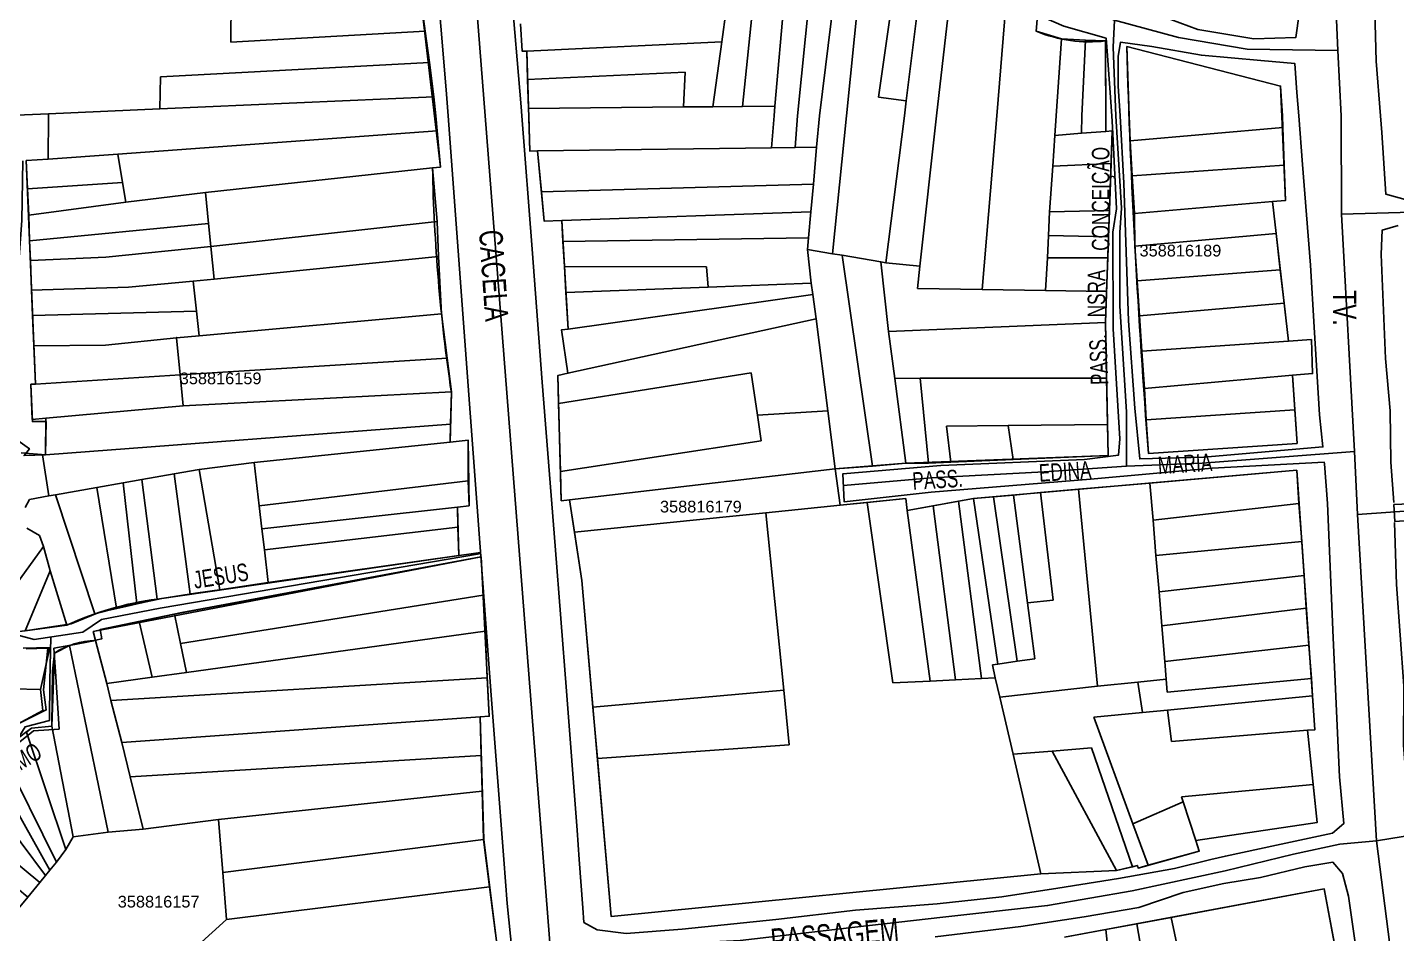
# Model space of a CAD drawing. Extents: x 201512 to 203323, y 4836571 to 4838029.
# Drawn here: x 202609.8 to 202843.9, y 4837454.1 to 4837609 of the extents above; entities that cross this region are included whole.
import ezdxf

# ---------------------------------------------------------------- set-up
doc = ezdxf.new("R2010")
doc.units = 0
doc.header["$LTSCALE"] = 1.5
doc.header["$MEASUREMENT"] = 0
for name, color, linetype in [('CD-MALHA-LOTES', 40, 'CONTINUOUS'), ('CD_TXT_QUADRA', 7, 'CONTINUOUS'), ('RU-QUADRAS', 6, 'CONTINUOUS'), ('SV-EIXO-RUA-N-PAV', 6, 'CONTINUOUS'), ('SV-EIXO-RUA-PAV', 20, 'CONTINUOUS'), ('SV-PONTE-BUEIRO', 249, 'CONTINUOUS'), ('SV-RUA-NAO-PAV-S-GUIA-C-GUIA', 7, 'CONTINUOUS'), ('SV-RUA-PAVIM-S-GUIA-C-GUIA', 7, 'CONTINUOUS'), ('SV-TXT-RUA-N-PAV-S-GUIA-C-GUIA', 7, 'CONTINUOUS'), ('SV-TXT-RUA-PAV-S-GUIA-C-GUIA', 7, 'CONTINUOUS')]:
    doc.layers.add(name, color=color, linetype=linetype)
doc.styles.add('3588-16-2D_TXT$0$ARIAL', font='arial.ttf')
doc.styles.add('ARIAL', font='arial.ttf')
doc.styles.add('MONOTXT', font='arial.ttf', dxfattribs={"height": 0.2})

msp = doc.modelspace()

# ---------------------------------------------------------------- linework, layer by layer
at = {"layer": 'CD-MALHA-LOTES', "linetype": 'Continuous'}
for p, q in [((202732.04, 4837595.53), (202735.93, 4837633.47)), ((202740.52, 4837629.59), (202737.58, 4837595.57)), ((202744.91, 4837627.91), (202741.42, 4837593.92)), ((202749.12, 4837625.98), (202745.18, 4837593.92)), ((202752.76, 4837622.95), (202749.79, 4837593.92)), ((202758.64, 4837620.63), (202755.28, 4837597.11)), ((202760.03, 4837596.47), (202762.84, 4837618.88)), ((202767.8, 4837616.69), (202765.22, 4837593.92)), ((202676.89, 4837615.03), (202677.76, 4837608.42)), ((202644.57, 4837606.49), (202644.61, 4837613.85)), ((202729.25, 4837612.05), (202728.52, 4837606.58)), ((202777.04, 4837612.8), (202775.52, 4837593.92)), ((202694.36, 4837604.95), (202694.09, 4837609.66)), ((202782.27, 4837608.37), (202782.44, 4837610.37)), ((202677.76, 4837608.42), (202644.57, 4837606.49)), ((202678.5, 4837603.03), (202677.76, 4837608.42)), ((202786.57, 4837607.06), (202782.27, 4837608.37)), ((202695.15, 4837604.99), (202694.36, 4837604.95)), ((202728.52, 4837606.58), (202695.15, 4837604.99)), ((202695.25, 4837600.14), (202695.15, 4837604.99)), ((202728.52, 4837606.58), (202726.97, 4837595.48)), ((202786.57, 4837607.06), (202785.68, 4837593.92)), ((202790.7, 4837606.85), (202786.57, 4837607.06)), ((202790.7, 4837606.85), (202790.07, 4837593.92)), ((202794.12, 4837606.73), (202790.7, 4837606.85)), ((202794.18, 4837593.92), (202794.12, 4837606.73)), ((202824.03, 4837599), (202797.74, 4837605.79)), ((202797.74, 4837605.79), (202798.14, 4837593.92)), ((202632.52, 4837600.59), (202678.5, 4837603.03)), ((202678.5, 4837603.03), (202679.27, 4837597.19)), ((202632.41, 4837595.1), (202632.52, 4837600.59)), ((202722.21, 4837601.41), (202695.25, 4837600.14)), ((202721.95, 4837595.44), (202722.21, 4837601.41)), ((202695.47, 4837595.2), (202695.25, 4837600.14)), ((202824.34, 4837593.92), (202824.03, 4837599)), ((202679.27, 4837597.19), (202632.41, 4837595.1)), ((202679.27, 4837597.19), (202679.6, 4837593.92)), ((202732.04, 4837595.53), (202726.97, 4837595.48)), ((202737.58, 4837595.57), (202732.04, 4837595.53)), ((202737.58, 4837595.57), (202737.44, 4837593.92)), ((202755.28, 4837597.11), (202760.03, 4837596.47)), ((202760.03, 4837596.47), (202759.71, 4837593.92)), ((202607.88, 4837594.06), (202613.37, 4837594.29)), ((202613.37, 4837593.91), (202613.31, 4837586.53)), ((202613.37, 4837594.29), (202632.41, 4837595.1)), ((202613.37, 4837593.91), (202613.37, 4837594.29)), ((202679.81, 4837591.36), (202679.6, 4837593.92)), ((202721.95, 4837595.44), (202695.47, 4837595.2)), ((202695.47, 4837595.2), (202695.49, 4837593.92)), ((202695.49, 4837593.92), (202695.67, 4837587.9)), ((202726.97, 4837595.48), (202721.95, 4837595.44)), ((202736.99, 4837588.47), (202737.44, 4837593.92)), ((202741.03, 4837588.53), (202741.42, 4837593.92)), ((202744.7, 4837588.59), (202745.18, 4837593.92)), ((202747.43, 4837570.35), (202749.79, 4837593.92)), ((202756.55, 4837568.81), (202759.71, 4837593.92)), ((202762.35, 4837568.21), (202765.22, 4837593.92)), ((202773, 4837564.26), (202775.52, 4837593.92)), ((202785.46, 4837590.58), (202785.68, 4837593.92)), ((202790.07, 4837593.92), (202789.97, 4837590.94)), ((202794.18, 4837593.92), (202794.15, 4837591.27)), ((202798.33, 4837589.63), (202798.14, 4837593.92)), ((202824.34, 4837593.92), (202824.4, 4837591.94)), ((202679.81, 4837591.36), (202625.25, 4837587.39)), ((202680.37, 4837585.17), (202679.81, 4837591.36)), ((202789.97, 4837590.94), (202785.46, 4837590.58)), ((202794.15, 4837591.27), (202789.97, 4837590.94)), ((202795.24, 4837591.36), (202794.15, 4837591.27)), ((202795.04, 4837585.75), (202795.24, 4837591.36)), ((202824.4, 4837591.94), (202798.33, 4837589.63)), ((202824.66, 4837585.47), (202824.4, 4837591.94)), ((202741.03, 4837588.53), (202736.99, 4837588.47)), ((202744.7, 4837588.59), (202741.03, 4837588.53)), ((202744.15, 4837582.25), (202744.7, 4837588.59)), ((202785.46, 4837590.58), (202785.09, 4837585.34)), ((202798.33, 4837589.63), (202798.67, 4837583.66)), ((202613.31, 4837586.53), (202609.58, 4837586.26)), ((202609.58, 4837586.26), (202609.78, 4837581.42)), ((202625.25, 4837587.39), (202613.31, 4837586.53)), ((202626.04, 4837582.51), (202625.25, 4837587.39)), ((202695.67, 4837587.9), (202696.99, 4837587.92)), ((202736.99, 4837588.47), (202696.99, 4837587.92)), ((202696.99, 4837587.92), (202697.66, 4837580.94)), ((202640.2, 4837580.79), (202679.03, 4837585.03)), ((202679.03, 4837585.03), (202680.37, 4837585.17)), ((202679.03, 4837585.03), (202679.8, 4837575.85)), ((202785.09, 4837585.34), (202784.55, 4837577.52)), ((202795.04, 4837585.75), (202785.09, 4837585.34)), ((202794.8, 4837577.76), (202795.04, 4837585.75)), ((202798.67, 4837583.66), (202824.66, 4837585.47)), ((202824.85, 4837579.44), (202824.66, 4837585.47)), ((202609.78, 4837581.42), (202626.04, 4837582.51)), ((202626.58, 4837579.18), (202626.04, 4837582.51)), ((202697.66, 4837580.94), (202744.15, 4837582.25)), ((202743.71, 4837577.49), (202744.15, 4837582.25)), ((202798.67, 4837583.66), (202799.06, 4837577.23)), ((202609.78, 4837581.42), (202609.98, 4837576.96)), ((202609.98, 4837576.96), (202626.58, 4837579.18)), ((202640.2, 4837580.79), (202626.58, 4837579.18)), ((202640.73, 4837575.52), (202640.2, 4837580.79)), ((202697.66, 4837580.94), (202698.11, 4837575.92)), ((202799.06, 4837577.23), (202822.64, 4837579.26)), ((202822.64, 4837579.26), (202824.85, 4837579.44)), ((202823.28, 4837573.81), (202822.64, 4837579.26)), ((202609.98, 4837576.96), (202610.14, 4837572.58)), ((202743.71, 4837577.49), (202701.14, 4837576.02)), ((202743.3, 4837573.07), (202743.71, 4837577.49)), ((202784.55, 4837577.52), (202784.34, 4837573.44)), ((202794.8, 4837577.76), (202784.55, 4837577.52)), ((202794.6, 4837573.23), (202794.8, 4837577.76)), ((202799.06, 4837577.23), (202799.13, 4837571.66)), ((202610.14, 4837572.58), (202640.73, 4837575.52)), ((202641.12, 4837571.59), (202640.73, 4837575.52)), ((202679.8, 4837575.85), (202641.12, 4837571.59)), ((202680.07, 4837569.88), (202679.8, 4837575.85)), ((202698.11, 4837575.92), (202701.14, 4837576.02)), ((202701.14, 4837576.02), (202701.34, 4837572.44)), ((202610.14, 4837572.58), (202610.28, 4837569.21)), ((202701.34, 4837572.44), (202743.3, 4837573.07)), ((202701.34, 4837572.44), (202701.58, 4837568.19)), ((202743.12, 4837571.08), (202743.3, 4837573.07)), ((202784.34, 4837573.44), (202784.16, 4837569.64)), ((202794.6, 4837573.23), (202784.34, 4837573.44)), ((202794.49, 4837569.64), (202794.6, 4837573.23)), ((202799.13, 4837571.66), (202823.28, 4837573.81)), ((202823.99, 4837567.61), (202823.28, 4837573.81)), ((202610.28, 4837569.21), (202623.19, 4837569.76)), ((202623.19, 4837569.76), (202641.12, 4837571.59)), ((202641.7, 4837566.01), (202641.12, 4837571.59)), ((202680.07, 4837569.88), (202641.7, 4837566.01)), ((202680.56, 4837560.1), (202680.07, 4837569.88)), ((202747.43, 4837570.35), (202743.12, 4837571.08)), ((202743.77, 4837565.34), (202743.12, 4837571.08)), ((202749.05, 4837570.08), (202747.43, 4837570.35)), ((202754.28, 4837534.01), (202749.05, 4837570.08)), ((202749.05, 4837570.08), (202755.7, 4837568.96)), ((202799.13, 4837571.66), (202799.5, 4837565.71)), ((202610.28, 4837569.21), (202610.49, 4837564.12)), ((202701.58, 4837568.19), (202725.87, 4837568.13)), ((202701.58, 4837568.19), (202701.85, 4837563.73)), ((202725.87, 4837568.13), (202726.17, 4837564.66)), ((202756.55, 4837568.81), (202755.7, 4837568.96)), ((202755.7, 4837568.96), (202756.98, 4837557.07)), ((202762.35, 4837568.21), (202756.55, 4837568.81)), ((202761.93, 4837564.39), (202762.35, 4837568.21)), ((202784.16, 4837569.64), (202783.86, 4837564.07)), ((202794.49, 4837569.64), (202784.16, 4837569.64)), ((202794.28, 4837563.88), (202794.49, 4837569.64)), ((202799.5, 4837565.71), (202823.99, 4837567.61)), ((202824.66, 4837561.9), (202823.99, 4837567.61)), ((202627.06, 4837564.64), (202638.1, 4837565.66)), ((202638.1, 4837565.66), (202641.7, 4837566.01)), ((202638.7, 4837560.55), (202638.1, 4837565.66)), ((202726.17, 4837564.66), (202743.77, 4837565.34)), ((202744.05, 4837563.4), (202743.77, 4837565.34)), ((202799.5, 4837565.71), (202799.92, 4837559.76)), ((202610.49, 4837564.12), (202627.06, 4837564.64)), ((202610.49, 4837564.12), (202610.66, 4837559.78)), ((202701.85, 4837563.73), (202726.17, 4837564.66)), ((202701.85, 4837563.73), (202702.23, 4837557.48)), ((202702.23, 4837557.48), (202744.05, 4837563.4)), ((202744.05, 4837563.4), (202744.62, 4837559.21)), ((202773, 4837564.26), (202761.93, 4837564.39)), ((202783.86, 4837564.07), (202773, 4837564.26)), ((202794.28, 4837563.88), (202783.86, 4837564.07)), ((202794.08, 4837558.62), (202794.28, 4837563.88)), ((202610.66, 4837559.78), (202638.7, 4837560.55)), ((202639.15, 4837556.34), (202638.7, 4837560.55)), ((202799.92, 4837559.76), (202824.66, 4837561.9)), ((202825.4, 4837555.4), (202824.66, 4837561.9)), ((202610.66, 4837559.78), (202610.87, 4837554.63)), ((202639.15, 4837556.34), (202680.56, 4837560.1)), ((202681.52, 4837552.49), (202680.56, 4837560.1)), ((202744.62, 4837559.21), (202702.18, 4837549.92)), ((202744.62, 4837559.21), (202746.62, 4837543.51)), ((202756.98, 4837557.07), (202794.08, 4837558.62)), ((202794.27, 4837549.09), (202794.08, 4837558.62)), ((202799.92, 4837559.76), (202800.29, 4837553.68)), ((202623.13, 4837554.73), (202635.26, 4837555.99)), ((202635.26, 4837555.99), (202639.15, 4837556.34)), ((202635.26, 4837555.99), (202635.88, 4837549.63)), ((202701.08, 4837557.32), (202702.23, 4837557.48)), ((202702.18, 4837549.92), (202701.08, 4837557.32)), ((202756.98, 4837557.07), (202758.07, 4837549)), ((202610.87, 4837554.63), (202623.13, 4837554.73)), ((202610.87, 4837554.63), (202611.14, 4837548.08)), ((202800.29, 4837553.68), (202825.4, 4837555.4)), ((202800.29, 4837553.68), (202800.75, 4837547.32)), ((202829.32, 4837555.67), (202825.4, 4837555.4)), ((202829.5, 4837549.87), (202829.32, 4837555.67)), ((202635.88, 4837549.63), (202681.52, 4837552.49)), ((202681.52, 4837552.49), (202682.25, 4837546.72)), ((202611.14, 4837548.08), (202635.88, 4837549.63)), ((202636.39, 4837544.34), (202635.88, 4837549.63)), ((202700.48, 4837549.55), (202702.18, 4837549.92)), ((202700.59, 4837544.77), (202700.48, 4837549.55)), ((202733.53, 4837549.99), (202700.59, 4837544.77)), ((202734.59, 4837542.75), (202733.53, 4837549.99)), ((202762.4, 4837549.07), (202758.07, 4837549)), ((202758.07, 4837549), (202759.98, 4837534.56)), ((202794.27, 4837549.09), (202762.4, 4837549.07)), ((202763.86, 4837534.55), (202762.4, 4837549.07)), ((202794.44, 4837541.13), (202794.27, 4837549.09)), ((202800.75, 4837547.32), (202826.06, 4837549.57)), ((202826.06, 4837549.57), (202829.5, 4837549.87)), ((202826.47, 4837543.66), (202826.06, 4837549.57)), ((202611.14, 4837548.08), (202610.36, 4837548.03)), ((202610.36, 4837548.03), (202610.59, 4837542.03)), ((202682.25, 4837546.72), (202636.39, 4837544.34)), ((202682.12, 4837541.22), (202682.25, 4837546.72)), ((202800.75, 4837547.32), (202801.08, 4837541.96)), ((202612.92, 4837542.23), (202636.39, 4837544.34)), ((202700.59, 4837544.77), (202700.91, 4837533.13)), ((202610.59, 4837542.03), (202612.92, 4837542.23)), ((202612.92, 4837542.23), (202612.84, 4837535.98)), ((202746.62, 4837543.51), (202734.59, 4837542.75)), ((202735.23, 4837538.37), (202734.59, 4837542.75)), ((202746.62, 4837543.51), (202747.89, 4837533.59)), ((202801.08, 4837541.96), (202826.47, 4837543.66)), ((202801.08, 4837541.96), (202801.46, 4837536.2)), ((202826.86, 4837537.93), (202826.47, 4837543.66)), ((202612.84, 4837535.98), (202682.12, 4837541.22)), ((202682.02, 4837538.14), (202682.12, 4837541.22)), ((202777.44, 4837540.97), (202766.89, 4837540.87)), ((202766.89, 4837540.87), (202767.63, 4837534.72)), ((202794.44, 4837541.13), (202777.44, 4837540.97)), ((202778.33, 4837535.17), (202777.44, 4837540.97)), ((202794.54, 4837535.87), (202794.44, 4837541.13)), ((202648.51, 4837534.65), (202682.02, 4837538.14)), ((202685.13, 4837538.46), (202682.02, 4837538.14)), ((202685.15, 4837531.55), (202685.13, 4837538.46)), ((202700.91, 4837533.13), (202735.23, 4837538.37)), ((202801.46, 4837536.2), (202826.86, 4837537.93)), ((202612.84, 4837535.98), (202612.34, 4837535.96)), ((202612.34, 4837535.96), (202613.45, 4837528.95)), ((202639.15, 4837533.49), (202648.51, 4837534.65)), ((202649.39, 4837527.26), (202648.51, 4837534.65)), ((202763.86, 4837534.55), (202767.63, 4837534.72)), ((202767.63, 4837534.72), (202778.33, 4837535.17)), ((202778.33, 4837535.17), (202794.54, 4837535.87)), ((202629.31, 4837531.76), (202634.87, 4837532.74)), ((202634.87, 4837532.74), (202639.15, 4837533.49)), ((202637.57, 4837512.18), (202634.87, 4837532.74)), ((202639.15, 4837533.49), (202642.69, 4837512.9)), ((202700.91, 4837533.13), (202701.04, 4837528.13)), ((202747.89, 4837533.59), (202702.47, 4837528.29)), ((202747.89, 4837533.59), (202754.28, 4837534.01)), ((202748.71, 4837527.35), (202747.89, 4837533.59)), ((202759.98, 4837534.56), (202754.28, 4837534.01)), ((202759.98, 4837534.56), (202763.86, 4837534.55)), ((202826.8, 4837533.35), (202801.69, 4837531.14)), ((202827.18, 4837527.63), (202826.8, 4837533.35)), ((202614.58, 4837529.11), (202621.62, 4837530.4)), ((202621.62, 4837530.4), (202626.16, 4837531.18)), ((202624.98, 4837509.78), (202621.62, 4837530.4)), ((202626.16, 4837531.18), (202629.31, 4837531.76)), ((202628.45, 4837510.58), (202626.16, 4837531.18)), ((202629.31, 4837531.76), (202631.94, 4837511.32)), ((202685.15, 4837531.55), (202649.39, 4837527.26)), ((202685.29, 4837527.27), (202685.15, 4837531.55)), ((202789.5, 4837530.08), (202783.01, 4837529.51)), ((202801.69, 4837531.14), (202789.5, 4837530.08)), ((202789.5, 4837530.08), (202792.74, 4837496.4)), ((202802.23, 4837524.81), (202801.69, 4837531.14)), ((202609.39, 4837526.95), (202610.1, 4837528.36)), ((202610.1, 4837528.36), (202613.45, 4837528.95)), ((202613.45, 4837528.95), (202614.58, 4837529.11)), ((202614.58, 4837529.11), (202621.27, 4837508.77)), ((202701.04, 4837528.13), (202702.47, 4837528.29)), ((202702.47, 4837528.29), (202703.28, 4837522.78)), ((202748.71, 4837527.35), (202753.36, 4837527.82)), ((202759.94, 4837528.48), (202753.36, 4837527.82)), ((202753.36, 4837527.82), (202757.75, 4837496.97)), ((202760.19, 4837526.43), (202759.94, 4837528.48)), ((202768.95, 4837528.04), (202764.61, 4837527.24)), ((202771.53, 4837528.51), (202768.95, 4837528.04)), ((202772.9, 4837497.72), (202768.95, 4837528.04)), ((202774.96, 4837528.81), (202771.53, 4837528.51)), ((202771.53, 4837528.51), (202775.7, 4837500.21)), ((202778.36, 4837529.1), (202774.96, 4837528.81)), ((202778.99, 4837500.68), (202774.96, 4837528.81)), ((202783.01, 4837529.51), (202778.36, 4837529.1)), ((202778.36, 4837529.1), (202780.75, 4837510.65)), ((202785.13, 4837511.14), (202783.01, 4837529.51)), ((202802.23, 4837524.81), (202827.18, 4837527.63)), ((202827.66, 4837521.14), (202827.18, 4837527.63)), ((202649.86, 4837523.3), (202649.39, 4837527.26)), ((202683.33, 4837527.05), (202649.86, 4837523.3)), ((202683.33, 4837527.05), (202685.29, 4837527.27)), ((202683.38, 4837523.59), (202683.33, 4837527.05)), ((202703.28, 4837522.78), (202736.03, 4837526.08)), ((202736.03, 4837526.08), (202748.71, 4837527.35)), ((202739.11, 4837495.72), (202736.03, 4837526.08)), ((202764.61, 4837527.24), (202760.19, 4837526.43)), ((202764.14, 4837497.29), (202760.19, 4837526.43)), ((202768.45, 4837497.5), (202764.61, 4837527.24)), ((202611.86, 4837522.16), (202609.67, 4837523.42)), ((202650.29, 4837519.76), (202649.86, 4837523.3)), ((202683.38, 4837523.59), (202650.29, 4837519.76)), ((202683.55, 4837518.78), (202683.38, 4837523.59)), ((202802.72, 4837518.79), (202802.23, 4837524.81)), ((202612.53, 4837520.3), (202611.86, 4837522.16)), ((202703.28, 4837522.78), (202704.56, 4837514.49)), ((202802.72, 4837518.79), (202827.66, 4837521.14)), ((202828.04, 4837515.35), (202827.66, 4837521.14)), ((202604.28, 4837508.91), (202612.53, 4837520.3)), ((202613.67, 4837516.16), (202612.53, 4837520.3)), ((202687.36, 4837518.53), (202634.91, 4837508.76)), ((202650.95, 4837514.15), (202650.29, 4837519.76)), ((202650.95, 4837514.15), (202683.55, 4837518.78)), ((202687.69, 4837511.97), (202687.36, 4837518.53)), ((202803.25, 4837512.56), (202802.72, 4837518.79)), ((202609.39, 4837505.9), (202613.67, 4837516.16)), ((202616.49, 4837506.83), (202613.67, 4837516.16)), ((202642.69, 4837512.9), (202650.95, 4837514.15)), ((202704.56, 4837514.49), (202706.45, 4837492.84)), ((202803.25, 4837512.56), (202828.04, 4837515.35)), ((202828.42, 4837509.74), (202828.04, 4837515.35)), ((202628.45, 4837510.58), (202631.94, 4837511.32)), ((202631.94, 4837511.32), (202637.57, 4837512.18)), ((202635.94, 4837503.71), (202687.69, 4837511.97)), ((202637.57, 4837512.18), (202642.69, 4837512.9)), ((202688.03, 4837505.84), (202687.69, 4837511.97)), ((202803.73, 4837506.73), (202803.25, 4837512.56)), ((202621.27, 4837508.77), (202624.98, 4837509.78)), ((202624.98, 4837509.78), (202628.45, 4837510.58)), ((202780.75, 4837510.65), (202785.13, 4837511.14)), ((202781.99, 4837501.11), (202780.75, 4837510.65)), ((202803.73, 4837506.73), (202828.42, 4837509.74)), ((202828.87, 4837503.46), (202828.42, 4837509.74)), ((202609.39, 4837505.9), (202616.49, 4837506.83)), ((202621.27, 4837508.77), (202616.49, 4837506.83)), ((202628.9, 4837507.47), (202621.03, 4837505.79)), ((202634.91, 4837508.76), (202628.9, 4837507.47)), ((202628.9, 4837507.47), (202631.12, 4837497.98)), ((202634.91, 4837508.76), (202635.94, 4837503.71)), ((202804.24, 4837500.66), (202803.73, 4837506.73)), ((202616.98, 4837503.38), (202621.42, 4837504.25)), ((202621.03, 4837505.79), (202621.42, 4837504.25)), ((202621.42, 4837504.25), (202623.34, 4837496.91)), ((202636.97, 4837498.79), (202688.03, 4837505.84)), ((202688.4, 4837497.84), (202688.03, 4837505.84)), ((202613.59, 4837503.05), (202609.03, 4837502.94)), ((202611.99, 4837495.83), (202613.59, 4837503.05)), ((202614.42, 4837502.08), (202614.07, 4837498.97)), ((202616.98, 4837503.38), (202614.42, 4837502.08)), ((202623.57, 4837471.49), (202616.98, 4837503.38)), ((202635.94, 4837503.71), (202636.97, 4837498.79)), ((202804.24, 4837500.66), (202828.87, 4837503.46)), ((202829.31, 4837497.74), (202828.87, 4837503.46)), ((202774.78, 4837500.09), (202775.7, 4837500.21)), ((202775.25, 4837497.84), (202774.78, 4837500.09)), ((202775.7, 4837500.21), (202778.99, 4837500.68)), ((202778.99, 4837500.68), (202781.99, 4837501.11)), ((202804.49, 4837497.65), (202804.24, 4837500.66)), ((202614.07, 4837498.97), (202613.94, 4837489.6)), ((202623.34, 4837496.91), (202631.12, 4837497.98)), ((202624.02, 4837493.98), (202688.4, 4837497.84)), ((202631.12, 4837497.98), (202636.97, 4837498.79)), ((202688.72, 4837491.29), (202688.4, 4837497.84)), ((202757.75, 4837496.97), (202764.14, 4837497.29)), ((202764.14, 4837497.29), (202768.45, 4837497.5)), ((202768.45, 4837497.5), (202772.9, 4837497.72)), ((202772.9, 4837497.72), (202775.25, 4837497.84)), ((202775.25, 4837497.84), (202776.01, 4837494.57)), ((202799.63, 4837497.13), (202804.49, 4837497.65)), ((202804.49, 4837497.65), (202804.67, 4837495.4)), ((202804.67, 4837495.4), (202829.31, 4837497.74)), ((202829.51, 4837494.76), (202829.31, 4837497.74)), ((202607.3, 4837495.97), (202611.99, 4837495.83)), ((202612.4, 4837492.29), (202611.99, 4837495.83)), ((202623.34, 4837496.91), (202624.02, 4837493.98)), ((202706.45, 4837492.84), (202739.11, 4837495.72)), ((202740.03, 4837486.38), (202739.11, 4837495.72)), ((202792.74, 4837496.4), (202776.01, 4837494.57)), ((202792.74, 4837496.4), (202799.63, 4837497.13)), ((202799.63, 4837497.13), (202800.44, 4837491.94)), ((202624.02, 4837493.98), (202625.91, 4837486.79)), ((202706.45, 4837492.84), (202707.22, 4837484.06)), ((202776.01, 4837494.57), (202778.29, 4837484.78)), ((202829.51, 4837494.76), (202804.69, 4837492.35)), ((202829.91, 4837488.98), (202829.51, 4837494.76)), ((202606.68, 4837489.21), (202612.4, 4837492.29)), ((202687.17, 4837491.18), (202625.91, 4837486.79)), ((202687.17, 4837491.18), (202688.72, 4837491.29)), ((202687.35, 4837484.58), (202687.17, 4837491.18)), ((202792.13, 4837491.13), (202800.44, 4837491.94)), ((202798.78, 4837472.91), (202792.13, 4837491.13)), ((202800.44, 4837491.94), (202804.69, 4837492.35)), ((202804.69, 4837492.35), (202805.36, 4837486.98)), ((202610.45, 4837489.22), (202609.62, 4837488.56)), ((202609.62, 4837488.56), (202616.31, 4837468.48)), ((202613.94, 4837489.6), (202610.45, 4837489.22)), ((202613.94, 4837489.6), (202617.6, 4837470.68)), ((202805.36, 4837486.98), (202828.66, 4837488.88)), ((202828.66, 4837488.88), (202829.91, 4837488.98)), ((202829.61, 4837479.61), (202828.66, 4837488.88)), ((202625.91, 4837486.79), (202627.32, 4837480.95)), ((202707.22, 4837484.06), (202740.03, 4837486.38)), ((202785, 4837485.32), (202791.73, 4837485.87)), ((202791.73, 4837485.87), (202798.74, 4837465.52)), ((202603.26, 4837483.44), (202613.59, 4837464.96)), ((202605.42, 4837485.17), (202614.72, 4837466.34)), ((202627.32, 4837480.95), (202687.35, 4837484.58)), ((202687.51, 4837478.48), (202687.35, 4837484.58)), ((202709.58, 4837457.05), (202707.22, 4837484.06)), ((202785, 4837485.32), (202778.29, 4837484.78)), ((202778.29, 4837484.78), (202783.02, 4837464.36)), ((202795.97, 4837464.89), (202785, 4837485.32)), ((202600.19, 4837480.96), (202612.87, 4837464.08)), ((202627.32, 4837480.95), (202629.58, 4837472)), ((202642.44, 4837473.62), (202687.51, 4837478.48)), ((202687.77, 4837470.31), (202687.51, 4837478.48)), ((202829.61, 4837479.61), (202807.11, 4837477.49)), ((202830.27, 4837473.12), (202829.61, 4837479.61)), ((202595.42, 4837476.43), (202611.87, 4837462.87)), ((202807.38, 4837476.68), (202798.78, 4837472.91)), ((202807.11, 4837477.49), (202807.38, 4837476.68)), ((202809.54, 4837470.07), (202807.38, 4837476.68)), ((202609.82, 4837460.38), (202593.11, 4837474.25)), ((202617.6, 4837470.68), (202623.57, 4837471.49)), ((202629.58, 4837472), (202623.57, 4837471.49)), ((202629.58, 4837472), (202642.44, 4837473.62)), ((202642.44, 4837473.62), (202643.18, 4837464.58)), ((202798.78, 4837472.91), (202801.4, 4837465.81)), ((202809.54, 4837470.07), (202830.27, 4837473.12)), ((202616.31, 4837468.48), (202617.6, 4837470.68)), ((202643.18, 4837464.58), (202687.77, 4837470.2)), ((202687.77, 4837470.2), (202687.77, 4837470.31)), ((202688.8, 4837462.14), (202687.77, 4837470.2)), ((202810.14, 4837468.22), (202809.54, 4837470.07)), ((202614.72, 4837466.34), (202616.31, 4837468.48)), ((202801.4, 4837465.81), (202810.14, 4837468.22)), ((202612.87, 4837464.08), (202613.59, 4837464.96)), ((202613.59, 4837464.96), (202614.72, 4837466.34)), ((202643.18, 4837464.58), (202643.79, 4837456.52)), ((202783.02, 4837464.36), (202795.97, 4837464.89)), ((202795.97, 4837464.89), (202798.74, 4837465.52)), ((202798.74, 4837465.52), (202799.57, 4837465.75)), ((202799.57, 4837465.75), (202799.68, 4837465.33)), ((202799.68, 4837465.33), (202801.4, 4837465.81)), ((202611.87, 4837462.87), (202609.82, 4837460.38)), ((202611.87, 4837462.87), (202612.87, 4837464.08)), ((202643.79, 4837456.52), (202688.8, 4837462.14)), ((202689.82, 4837454.12), (202688.8, 4837462.14)), ((202783.02, 4837464.36), (202709.58, 4837457.05)), ((202605.43, 4837455.07), (202609.82, 4837460.38)), ((202831.5, 4837461.76), (202805.33, 4837456.9)), ((202833.25, 4837452.4), (202831.5, 4837461.76)), ((202643.79, 4837456.52), (202637.09, 4837450.47)), ((202799.46, 4837455.81), (202794.14, 4837454.82)), ((202805.33, 4837456.9), (202799.46, 4837455.81)), ((202799.46, 4837455.81), (202803.13, 4837434.82)), ((202805.33, 4837456.9), (202807.42, 4837447.11)), ((202794.14, 4837454.82), (202787.1, 4837453.51)), ((202797.38, 4837424.83), (202794.14, 4837454.82))]:
    msp.add_line(p, q, dxfattribs=at)
for p in [(202680.56, 4837560.1), (202635.26, 4837555.99), (202682.25, 4837546.72)]:
    msp.add_point(p, dxfattribs=at)
at = {"layer": 'RU-QUADRAS', "color": 6, "linetype": 'Continuous'}
for points in [[(202604.71, 4837652.59), (202621.38, 4837653.13), (202621.62, 4837656, 0.0223638178), (202651.15, 4837657.71), (202651.35, 4837656.21), (202670.08, 4837659.4), (202670.76, 4837654.41), (202673.95, 4837655.01), (202675.9, 4837627.9), (202677.91, 4837627.96), (202678.21, 4837622.29), (202676.09, 4837622.21), (202680.37, 4837585.17), (202679.03, 4837585.03, 0.031549195), (202682.25, 4837546.62), (202682.02, 4837538.14), (202685.13, 4837538.46), (202685.29, 4837527.27), (202683.33, 4837527.05), (202683.55, 4837518.78), (202631.94, 4837511.32, 0.0756227783), (202616.49, 4837506.83), (202608.41, 4837505.76)], [(202782.44, 4837610.37), (202782.27, 4837608.37, 0.1266901699), (202794.12, 4837606.73), (202794.15, 4837591.27), (202795.24, 4837591.36), (202794.08, 4837558.62), (202794.54, 4837535.87), (202759.98, 4837534.56), (202747.89, 4837533.59), (202748.71, 4837527.35), (202759.94, 4837528.48), (202760.19, 4837526.43), (202771.53, 4837528.51), (202826.8, 4837533.35), (202829.91, 4837488.98), (202828.66, 4837488.88), (202830.27, 4837473.12), (202809.54, 4837470.07), (202810.14, 4837468.22), (202799.68, 4837465.33), (202799.57, 4837465.75), (202795.97, 4837464.89), (202783.02, 4837464.36), (202709.58, 4837457.05), (202704.56, 4837514.49), (202702.47, 4837528.29), (202701.04, 4837528.13), (202700.48, 4837549.55), (202702.18, 4837549.92), (202701.08, 4837557.32), (202702.23, 4837557.48), (202701.14, 4837576.02), (202698.11, 4837575.92), (202696.99, 4837587.92), (202695.67, 4837587.9), (202695.15, 4837604.99), (202694.36, 4837604.95), (202694.09, 4837609.66)], [(202595.42, 4837476.43, -0.0409096721), (202610.45, 4837489.22), (202613.94, 4837489.6), (202614.42, 4837502.08, -0.1390782785), (202621.42, 4837504.25), (202621.03, 4837505.79), (202687.36, 4837518.53), (202688.72, 4837491.29), (202687.17, 4837491.18), (202687.78, 4837470.2), (202690.45, 4837449.17, -0.0073614592), (202696.33, 4837346.64), (202687.75, 4837341.03), (202637.48, 4837380.01, -0.0106193216), (202546.95, 4837447.33, -0.0271427277)]]:
    msp.add_lwpolyline(points, format="xyb", dxfattribs=at)
msp.add_lwpolyline([(202797.74, 4837605.79), (202824.03, 4837599), (202824.85, 4837579.44), (202822.64, 4837579.26), (202825.4, 4837555.4), (202829.32, 4837555.67), (202829.5, 4837549.87), (202826.06, 4837549.57), (202826.86, 4837537.93), (202801.46, 4837536.2, -0.0124553342)], format="xyb", close=True, dxfattribs=at)
for points in [[(202608.67, 4837536.3), (202612.84, 4837535.98), (202612.92, 4837542.23), (202610.59, 4837542.03), (202610.36, 4837548.03), (202611.14, 4837548.08), (202609.58, 4837586.26)], [(202609.03, 4837502.94), (202613.59, 4837503.05), (202611.99, 4837495.83), (202612.4, 4837492.29), (202606.68, 4837489.21)], [(202787.1, 4837453.51), (202831.5, 4837461.76), (202834.47, 4837445.91)]]:
    msp.add_lwpolyline(points, dxfattribs=at)
at = {"layer": 'SV-EIXO-RUA-N-PAV'}
for p, q in [((202830.18091, 4837681.058086), (202833.839876, 4837605.10785)), ((202833.839876, 4837605.10785), (202834.376406, 4837593.911098))]:
    msp.add_line(p, q, dxfattribs=at)
for points in [[(202683.000829, 4837656.726518), (202695.485487, 4837656.726518), (202715.960325, 4837650.733883), (202732.939459, 4837641.994623), (202749.169514, 4837631.757204), (202773.639442, 4837619.771932), (202786.373793, 4837614.02899), (202795.612439, 4837610.283593), (202806.598938, 4837607.287275), (202818.334516, 4837605.28973), (202833.839876, 4837605.10785)], [(202795.612439, 4837610.283593), (202795.424269, 4837605.678942), (202795.875261, 4837593.92)], [(202797.691217, 4837534.037974), (202797.691217, 4837543.323401), (202796.530539, 4837561.396822), (202796.530539, 4837573.998473), (202796.862161, 4837578.143754), (202795.875261, 4837593.92)], [(202834.37598, 4837593.92), (202834.448273, 4837577.124229), (202836.656849, 4837536.525142), (202837.199573, 4837525.74972), (202840.413697, 4837469.980687), (202847.867682, 4837412.194552), (202851.133238, 4837381.881678), (202853.262948, 4837360.868538), (202856.294356, 4837325.658323), (202858.0195, 4837309.827247), (202863.815197, 4837300.251748), (202876.307871, 4837289.09949)], [(202608.980125, 4837586.243902), (202608.809053, 4837576.015259), (202607.495691, 4837558.019537), (202607.038711, 4837544.652872), (202601.737432, 4837535.913998), (202596.631641, 4837530.535989), (202595.750215, 4837527.891713), (202593.722937, 4837525.071152), (202587.641101, 4837519.077458), (202591.880776, 4837515.592348), (202594.002091, 4837515.280655), (202595.423655, 4837514.634813), (202607.703349, 4837505.233066), (202610.935722, 4837504.389189), (202619.266276, 4837505.633984), (202622.426141, 4837507.836315), (202632.480258, 4837509.751385), (202651.902589, 4837513.047857), (202687.069149, 4837519.035814)], [(202834.448273, 4837577.124229), (202848.525452, 4837577.518234), (202871.997224, 4837576.89232), (202892.96534, 4837576.266406), (202909.865016, 4837575.327535), (202925.825822, 4837574.075707), (202942.099584, 4837572.197965), (202956.182647, 4837571.572052), (202972.769366, 4837569.381353), (202989.669042, 4837566.56474), (203009.272809, 4837563.649257), (203022.260409, 4837562.865522)], [(202836.656849, 4837536.525142), (202810.624491, 4837534.535408), (202797.691217, 4837534.037974), (202783.597265, 4837533.043107), (202764.363165, 4837532.04824), (202749.274346, 4837530.72175)], [(202837.199573, 4837525.74972), (202848.47149, 4837526.584676), (202862.039537, 4837527.419633), (202878.529933, 4837528.25459), (202890.428067, 4837528.045851), (202905.248549, 4837528.045851), (202917.7729, 4837527.210894), (202933.637079, 4837525.332241), (202948.040083, 4837524.079806), (202967.870306, 4837522.618632), (202976.072954, 4837522.238657), (202978.786085, 4837523.143034), (202988.863428, 4837521.980264), (203000.006644, 4837520.106912), (203008.987139, 4837518.38975)], [(202590.409593, 4837473.457575), (202593.795846, 4837478.104854), (202600.49859, 4837482.509515), (202606.052293, 4837486.243901), (202608.446131, 4837487.967464), (202609.403666, 4837489.49952), (202613.521066, 4837490.552808), (202613.616819, 4837497.351307), (202613.742897, 4837504.808652)], [(202699.284906, 4837450.387353), (202714.334858, 4837452.091122), (202731.6565, 4837452.943006), (202751.249833, 4837455.214696), (202766.299785, 4837456.918464), (202784.18935, 4837458.906194), (202798.671378, 4837461.461846), (202814.573214, 4837464.869382), (202826.215629, 4837467.708996), (202834.166547, 4837469.412764), (202840.413697, 4837469.980687), (202849.216498, 4837471.400493), (202868.809832, 4837471.400493), (202884.995628, 4837471.400493), (202905.014904, 4837471.684455), (202923.18843, 4837470.548609), (202941.929879, 4837469.696725), (202959.251521, 4837467.708996), (202973.165627, 4837466.005228), (202985.25961, 4837463.645342), (202998.120073, 4837459.44176)]]:
    msp.add_lwpolyline(points, dxfattribs=at)
at = {"layer": 'SV-EIXO-RUA-PAV'}
msp.add_line((202688.045906, 4837593.913622), (202683.000829, 4837656.726518), dxfattribs=at)
msp.add_lwpolyline([(202688.045906, 4837593.913622), (202699.284906, 4837450.387353), (202708.584725, 4837326.938995), (202709.575212, 4837319.6396), (202710.961452, 4837308.717419), (202717.494495, 4837221.69285), (202719.478059, 4837184.533414), (202722.647028, 4837140.563957), (202724.574622, 4837120.777758), (202725.244914, 4837113.897393), (202727.400483, 4837090.058501), (202731.361695, 4837042.523953), (202732.549072, 4837028.236507), (202736.466256, 4836981.101899), (202738.887999, 4836939.730495), (202739.849271, 4836925.431562), (202740.472484, 4836916.161281), (202738.785615, 4836906.38145), (202736.144556, 4836896.477475), (202730.037105, 4836887.728964), (202721.618726, 4836881.786579), (202705.380074, 4836874.893959)], dxfattribs=at)
at = {"layer": 'SV-PONTE-BUEIRO'}
msp.add_lwpolyline([(202843.422329, 4837527.482723), (202847.470747, 4837527.662932), (202847.655328, 4837524.864714), (202843.556397, 4837524.584845)], close=True, dxfattribs=at)
at = {"layer": 'SV-RUA-NAO-PAV-S-GUIA-C-GUIA'}
for points in [[(202795.169359, 4837593.911774), (202794.377304, 4837604.996239), (202794.189447, 4837607.195046), (202786.955152, 4837609.228158), (202777.134858, 4837613.52164), (202765.820196, 4837618.671544), (202754.609288, 4837624.520276), (202746.293737, 4837629.855469), (202733.944508, 4837637.707802), (202723.533072, 4837643.552664), (202716.310516, 4837647.733664), (202710.923636, 4837649.508072), (202703.336297, 4837650.943467), (202695.745955, 4837651.829402), (202689.853672, 4837652.55726)], [(202841.105036, 4837593.910982), (202840.388711, 4837603.274914), (202840.059403, 4837616.164179)], [(202797.570265, 4837613.222896), (202809.887543, 4837608.667564), (202819.472743, 4837607.07264), (202826.619387, 4837607.287801), (202827.241375, 4837611.380872)], [(202796.586456, 4837593.91175), (202796.291877, 4837599.005738), (202796.271136, 4837604.08793), (202796.684247, 4837606.533589), (202802.02662, 4837605.758441), (202810.513092, 4837604.268741), (202820.65175, 4837603.370468), (202826.445464, 4837602.892849), (202826.808527, 4837597.920702), (202827.131271, 4837593.911223)], [(202795.169359, 4837593.911774), (202795.30567, 4837592.004169), (202795.978741, 4837578.014292), (202795.357299, 4837574.021123), (202795.416845, 4837557.486653), (202796.563381, 4837538.699071), (202796.29826, 4837535.90303), (202790.497994, 4837535.181828), (202765.957925, 4837534.151735), (202749.210794, 4837532.734248), (202749.434423, 4837527.937753), (202764.2839, 4837529.564236), (202791.529012, 4837531.830039), (202812.325925, 4837533.677489), (202831.46956, 4837534.733709), (202831.517889, 4837534.433762), (202832.030401, 4837527.63778), (202833.054346, 4837504.704757), (202834.123617, 4837480.922328), (202834.829446, 4837472.926557), (202832.921692, 4837471.28737), (202823.316566, 4837469.235879), (202814.611937, 4837467.379837), (202812.100531, 4837466.772023), (202805.905943, 4837465.274041), (202796.302454, 4837463.522255), (202785.950279, 4837461.923951), (202776.348155, 4837460.42192), (202765.298626, 4837459.22661), (202751.351558, 4837458.145232), (202737.751529, 4837456.562651), (202721.702571, 4837454.892023), (202712.154509, 4837454.139013), (202707.161086, 4837454.762615), (202704.919396, 4837456.022273)], [(202796.586456, 4837593.91175), (202797.251938, 4837582.403922), (202798.022772, 4837558.872699), (202799.14036, 4837543.931577), (202799.942574, 4837535.28596), (202810.937222, 4837535.582397), (202831.283887, 4837537.332123), (202830.664343, 4837542.829865), (202829.796863, 4837557.819729), (202829.159439, 4837568.398669), (202827.800057, 4837585.602826), (202827.131271, 4837593.911223)], [(203009.725792, 4837565.690264), (202997.695486, 4837567.896452), (202985.017247, 4837570.40549), (202973.581631, 4837571.709659), (202961.897818, 4837573.314744), (202947.562479, 4837574.333238), (202936.27185, 4837574.737566), (202925.084704, 4837575.790771), (202910.85121, 4837577.158438), (202893.818472, 4837578.339849), (202880.680157, 4837578.952931), (202867.44027, 4837579.266791), (202856.148004, 4837579.371413), (202845.954738, 4837579.420762), (202842.013351, 4837580.538793), (202841.321444, 4837591.082059), (202841.105036, 4837593.910982)], [(202609.58, 4837586.26), (202611.14, 4837548.1), (202610.36, 4837548.03), (202610.62, 4837541.65), (202612.97, 4837541.65), (202612.84, 4837535.98), (202609.19, 4837535.85), (202610.1, 4837537.02), (202605.93, 4837540.02)], [(202843.42424, 4837527.832379), (202842.912273, 4837534.728263), (202842.760176, 4837543.470636), (202841.9596, 4837552.415958), (202841.257308, 4837570.202345), (202841.322834, 4837573.049304), (202841.430138, 4837574.397494), (202844.132723, 4837575.183645)], [(202843.505338, 4837524.385284), (202843.847203, 4837513.79376), (202845.101862, 4837496.50422), (202845.046175, 4837486.314239), (202845.701764, 4837478.268759), (202846.475849, 4837473.619455), (202847.824139, 4837473.463071), (202862.5644, 4837473.391708), (202884.851861, 4837473.683424), (202902.395734, 4837474.597532), (202913.935924, 4837474.142044), (202928.119178, 4837472.724668), (202941.757437, 4837472.159118), (202956.59381, 4837471.387959), (202967.779591, 4837470.084999), (202975.718064, 4837468.897665), (202982.205037, 4837467.267788), (202983.038121, 4837466.772023), (202987.092759, 4837465.058743)], [(202589.77, 4837520.1), (202593.48, 4837517.24), (202597.31, 4837514.3), (202601.2, 4837511.3), (202604.87, 4837508.48), (202608.41, 4837505.76), (202609.39, 4837505.9), (202617.27, 4837507.06), (202621.98, 4837509), (202626.06, 4837509.96), (202629.3, 4837510.67), (202632.76, 4837511.43), (202638.52, 4837512.31), (202643.42, 4837513.03), (202650.95, 4837514.15), (202687.228062, 4837519.302375)], [(202687.286524, 4837518.516347), (202636.18, 4837509.02), (202630.4, 4837507.81), (202622.2, 4837506.09), (202622.51, 4837504.53), (202618.14, 4837503.62), (202614.287094, 4837502.90501), (202614.55, 4837498.92), (202615.18, 4837489.1), (202610.81, 4837488.78), (202606.74, 4837485.57)], [(202607.06, 4837489.41), (202612.99, 4837492.37), (202612.52, 4837495.8), (202613.233805, 4837502.90501), (202609.56, 4837502.81)], [(202837.934072, 4837444.538093), (202835.651124, 4837460.532591), (202834.632866, 4837464.38568), (202832.994602, 4837466.341748), (202828.19313, 4837465.515806), (202820.588048, 4837463.704393), (202814.336442, 4837462.685663), (202807.403651, 4837461.159427), (202799.772042, 4837458.611619), (202790.435874, 4837457.003842), (202779.650757, 4837455.337187), (202764.967984, 4837453.596692)]]:
    msp.add_lwpolyline(points, dxfattribs=at)
at = {"layer": 'SV-RUA-PAVIM-S-GUIA-C-GUIA'}
for points in [[(202681.691427, 4837593.913732), (202681.362634, 4837598.350266), (202677.749662, 4837641.276708), (202676.647088, 4837658.965128), (202675.950007, 4837659.418073)], [(202689.853672, 4837652.55726), (202690.597184, 4837642.313457), (202692.403403, 4837616.229658), (202694.188591, 4837595.440895), (202694.30569, 4837593.913514)], [(202681.691427, 4837593.913732), (202685.225181, 4837546.231409), (202689.042128, 4837494.912009), (202691.216745, 4837466.772023), (202691.795548, 4837459.282752), (202694.311272, 4837434.706274)], [(202694.30569, 4837593.913514), (202696.054331, 4837571.105135), (202697.779179, 4837548.41848), (202699.974761, 4837520.434612), (202701.937705, 4837495.59886), (202703.756481, 4837471.812802), (202704.126845, 4837466.772023), (202704.733177, 4837458.520785), (202704.919396, 4837456.022273)]]:
    msp.add_lwpolyline(points, dxfattribs=at)

# ---------------------------------------------------------------- texts
at = {"layer": 'CD_TXT_QUADRA', "color": 7, "linetype": 'Continuous', "style": 'MONOTXT'}
for s, p in [('358816189', (202799.918944, 4837569.879643)), ('358816159', (202635.81, 4837548.04)), ('358816179', (202717.92, 4837526.12)), ('358816157', (202625.21, 4837458.59))]:
    msp.add_text(s, height=2, dxfattribs=at).set_placement(p)
at = {"layer": 'SV-TXT-RUA-N-PAV-S-GUIA-C-GUIA', "width": 0.7}
for s, height, rotation, style, p in [('CONCEIÇÃO', 3, 90, 'ARIAL', (202794.766596, 4837570.849228)), ('NSRA', 3, 90, 'ARIAL', (202794.050758, 4837559.477373)), ('TV.', 4, 270, 'ARIAL', (202833.006913, 4837564.12601)), ('PASS.', 3, 92, 'ARIAL', (202794.57913, 4837547.978336)), ('PASS.                EDINA              MARIA', 3, 3.64829883, '3588-16-2D_TXT$0$ARIAL', (202761.177828, 4837529.97299)), ('PASSAGEM', 4, 5, 'ARIAL', (202737.041381, 4837450.954769))]:
    msp.add_text(s, height=height, rotation=rotation, dxfattribs=dict(at, style=style)).set_placement(p)
at = {"layer": 'SV-TXT-RUA-PAV-S-GUIA-C-GUIA', "style": 'ARIAL', "width": 0.7}
for s, height, rotation, p in [('CACELA', 4, 274, (202686.966882, 4837574.283837)), ('JESUS', 3, 9, (202638.407583, 4837513.060938)), ('RAMO', 3, 32, (202605.100275, 4837479.753629))]:
    msp.add_text(s, height=height, rotation=rotation, dxfattribs=at).set_placement(p)

doc.saveas('drawing.dxf')
